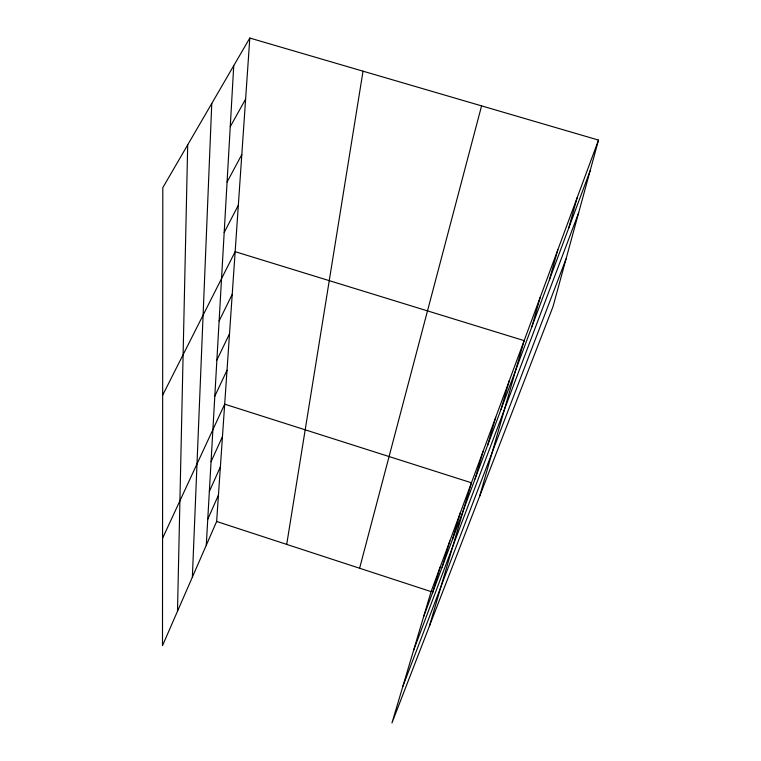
<?xml version="1.0" encoding="UTF-8"?>
<svg xmlns="http://www.w3.org/2000/svg" width="761" height="761" viewBox="0 0 761 761"><rect width="100%" height="100%" fill="white"/><g stroke="black" fill="none" stroke-linecap="round" stroke-linejoin="round"><path stroke-width="1.14" d="M177.494 611.254L187.701 144.847M192.362 577.152L211.767 103.458M206.269 545.276L233.741 65.674M249.808 38.05L162.806 187.663L162.493 645.651L216.638 521.485L249.808 38.05L598.507 140.091L553.009 306.626L391.953 722.95L431.087 591.611L598.507 140.091M286.707 544.4L363.035 71.182M359.611 568.239L481.58 105.874M568.762 227.977L577.19 197.575M549.432 279.753L557.861 249.694M531.853 326.83L540.253 297.19M479.601 496.391L524.148 340.633L235.149 251.682L162.664 395.168M501.08 409.228L509.356 380.529M487.544 445.499L495.725 417.285M475.045 478.973L483.121 451.273M429.394 626.151L471.44 482.788L224.685 404.167L162.569 538.265M442.122 567.145L449.856 540.995M452.405 539.606L460.253 512.943M432.543 592.79L440.153 567.154M423.601 616.743L590.127 170.768M413.546 650.465L578.645 212.776M402.797 686.546L566.06 258.873M207.753 519.278L218.445 495.078M209.351 491.482L220.386 466.854M211.054 461.67L222.459 436.624M214.811 396.148L227.006 370.284M216.875 360.039L229.518 333.794M219.111 320.99L232.219 294.383M224.191 232.476L238.336 205.251M227.073 182.041L241.808 154.597M230.25 126.697L245.613 99.101M216.638 521.485L431.087 591.611"/></g></svg>
